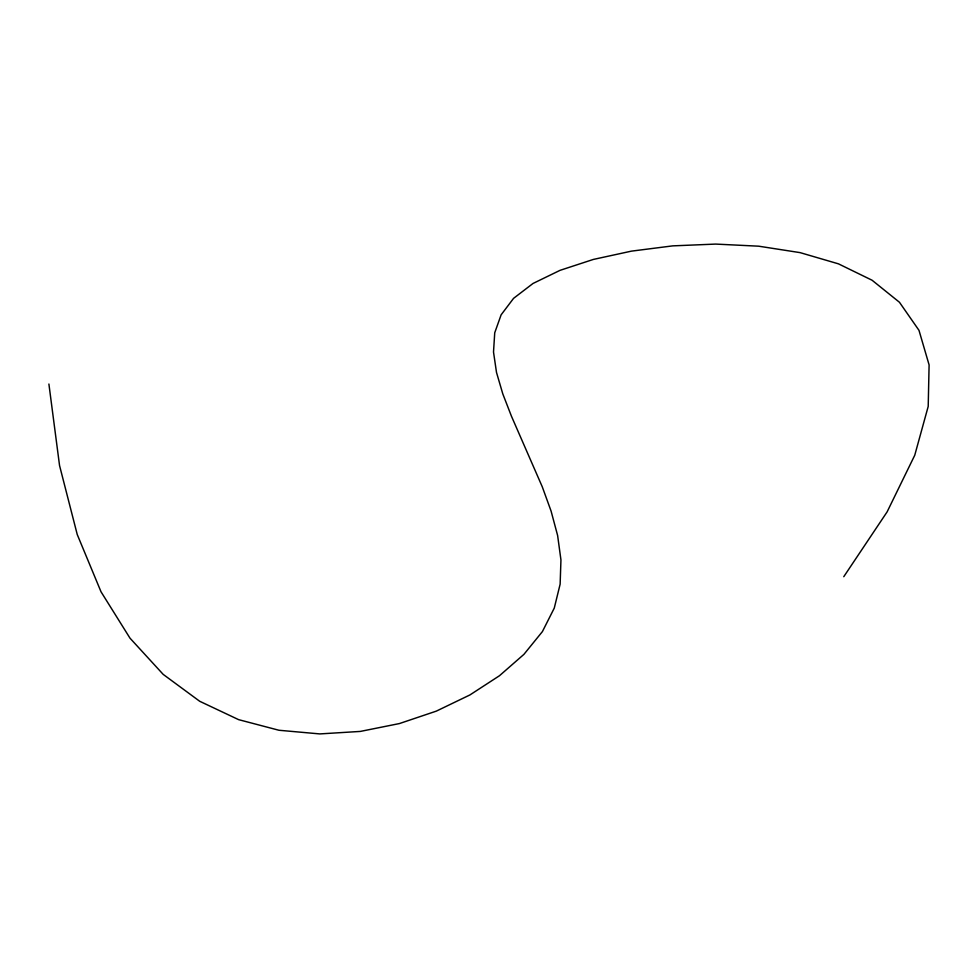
<?xml version="1.0" encoding="UTF-8"?>
<svg xmlns="http://www.w3.org/2000/svg" width="978" height="978" viewBox="0 0 978 978"><rect width="100%" height="100%" fill="white"/><g stroke="black" fill="none" stroke-linecap="round" stroke-linejoin="round"><path stroke-width="1.47" d="M843.769 576.702L887.119 511.873L914.748 455.247L928.208 406.408L929.1 364.916L918.99 330.344L899.454 302.263L872.083 280.234L838.439 263.84L800.102 252.63L758.659 246.187L715.688 244.084L672.754 245.869L631.446 251.138L593.328 259.439L560.003 270.356L533.022 283.461L513.572 298.351L501.115 314.843L494.734 332.777L493.511 352.031L496.506 372.447L502.79 393.877L511.433 416.176L542.264 486.787L551.079 511.078L557.619 535.504L560.944 559.917L560.137 584.159L554.269 608.096L542.411 631.58L523.927 654.355L499.465 675.737L469.941 694.93L436.286 711.14L399.427 723.561L360.307 731.422L319.843 733.916L278.962 730.26L238.62 719.649L199.72 701.287L163.192 674.38L129.988 638.157L101.027 591.8L77.238 534.514L59.548 465.528L48.9 384.024"/></g></svg>
